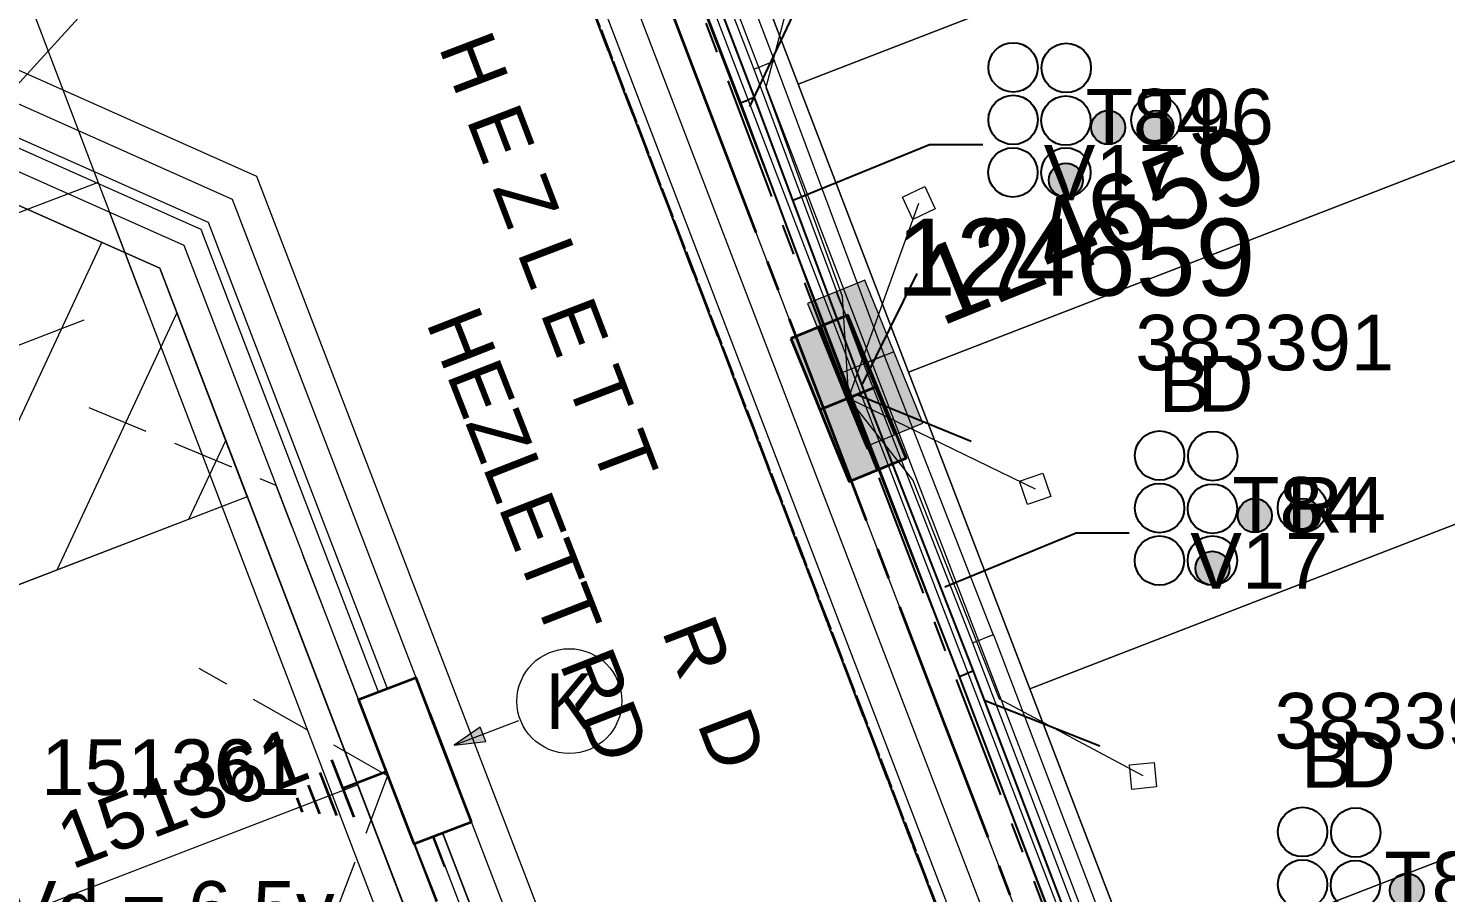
# Model space of a CAD drawing. Header units: metres. Extents: x 0 to 310918, y 0 to 6270107.
# Drawn here: x 310598.87 to 310644.82, y 6269803.5 to 6269831.51 of the extents above; entities that cross this region are included whole.
import ezdxf
from ezdxf.enums import TextEntityAlignment as Align

# ---------------------------------------------------------------- set-up
doc = ezdxf.new("R2010")
doc.units = ezdxf.units.M
for name, pattern in [('Cable Exist OH', [1, 1, 0]), ('Cable Exist UG', [7, 4, -1, 1, -1]), ('Dash', [5, 3, -2]), ('DASHED', [19.05, 12.7, -6.35]), ('IE Trench LV', [6, 4, -2]), ('PHANTOMX2', [6.6, 3, -0.75, 0.2, -0.75, 0.2, -0.75, 0.2, -0.75])]:
    doc.linetypes.add(name, pattern=pattern)
doc.layers.get('0').update_dxf_attribs({"color": 6})
for name, color, linetype, lineweight in [('_User Miscellaneous1', 30, 'Continuous', 13), ('_User Miscellaneous3', 51, 'Continuous', 13), ('_User_HV_Exist', 1, 'Continuous', 35), ('_User_LV_Exist', 5, 'Continuous', 35), ('Cadastre Developer_SP_NEW', 92, 'Continuous', 15), ('Cadastre Easements_SP_EXT', 58, 'DASHED', 15), ('Cadastre Land Parcels_SP_EXT', 118, 'Continuous', 15), ('Cadastre Roads_SP_EXT', 218, 'Continuous', 15), ('Mains_HV_EXT', 13, 'Continuous', 25), ('Mains_LV_EXT', 163, 'Continuous', 25), ('Mains_SL_EXT', 131, 'Continuous', 25), ('Services_SP_EXT', 42, 'PHANTOMX2', 20)]:
    doc.layers.add(name, color=color, linetype=linetype, lineweight=lineweight)
doc.layers.add('_User Miscellaneous10', color=252, linetype='Continuous', lineweight=13, plot=False, transparency=0.7)
doc.layers.add('_User Miscellaneous12', color=252, linetype='Continuous', lineweight=13, plot=False, transparency=0.75)
for name, color, linetype in [('Duct_SP_EXT', 30, 'Continuous'), ('Mains_LV_New_T84', 2, 'Cable x'), ('Services_SP_NEW_UG', 2, 'IE Trench LV'), ('SupportsUG_SP_LV_EXT', 7, 'Continuous'), ('SupportsUG_SP_LV_NEW', 2, 'Continuous'), ('Trench_SP_EXT', 7, 'Continuous'), ('Trench_SP_NEW', 2, 'Continuous')]:
    doc.layers.add(name, color=color, linetype=linetype)
doc.styles.add('ARIAL', font='arial.ttf', dxfattribs={"height": 2})
doc.styles.add('iecARIAL', font='arial.ttf', dxfattribs={"height": 2})
doc.styles.add('ieISOCP', font='arial.ttf', dxfattribs={"height": 1.5})
doc.styles.get("Standard").update_dxf_attribs({"font": 'arial.ttf'})
doc.linetypes.add('Cable x', pattern='A,4.5,-0.01,["X",Standard,S=1.25,R=0,X=0,Y=-0.65],-1.2', length=5.71)

# ---------------------------------------------------------------- blocks, each defined once
blk = doc.blocks.new('PILLAR_EXT')
blk.add_hatch(color=256).paths.add_polyline_path([(-2.5, 1), (-2.5, -1), (2.5, -1), (2.5, 1)])
for p, q in [((0, 1), (0, -1)), ((-2.5, 0), (2.5, 0))]:
    blk.add_line(p, q)
at = {"ltscale": 10}
blk.add_line((2.5, 0), (-2.5, 0), dxfattribs=at)
blk.add_lwpolyline([(-2.5, -1), (-1.25, -1), (1.25, -1), (2.5, -1), (2.5, 1), (-2.5, 1)], close=True)
at = {"width": 0.9, "flags": 8}
blk.add_attdef('ASSET_NUM', text='', height=2, rotation=90, dxfattribs=at).set_placement((-2, 4), align=Align.MIDDLE_LEFT)
for tag, p, flags in [('OWNED_BY', (0, -0.2), 9), ('STATE', (0, -0.4), 9), ('SUPPORT_TYPE', (0, -0.6), 9), ('USAGE', (0, -0.8), 9), ('LEGEND', (0, -1), 9), ('LOCATION', (0, -1.2), 9), ('NOTES', (0, -1.4), 9), ('STREETNAME', (0, -1.8), 9), ('SUBURB', (0, -2), 1), ('PARENT', (0, -1.6), 9)]:
    blk.add_attdef(tag, p, '', height=0.2, dxfattribs=dict(flags=flags))
blk = doc.blocks.new('DUCT_EXT')
blk.add_circle((0, 0.8), 0.8)
at = {"flags": 1}
blk.add_attdef('Z', (0, 0), '', height=0.2, dxfattribs=at)
at = {"flags": 9}
for tag, p in [('DUCT_CODE', (0, 0)), ('XSECT_TYPE', (0, -0.2)), ('FB_REFERENCE', (0, -0.4)), ('STATE', (0, -0.6)), ('NOTES', (0, -0.8))]:
    blk.add_attdef(tag, text='', height=0.2, dxfattribs=at).set_placement(p, align=Align.MIDDLE_LEFT)
blk = doc.blocks.new('CCP_EXT')
at = {"flags": 9}
for tag, p in [('OWNED_BY', (0, -1)), ('USAGE', (0, -1.2)), ('LEGEND', (0, -1.4)), ('STATE', (0, -1.8)), ('LIFE_SUPPORT', (0, -1.6)), ('NOTES', (0, -2))]:
    blk.add_attdef(tag, text='', height=0.2, dxfattribs=at).set_placement(p, align=Align.MIDDLE_LEFT)
at = {"transparency": 33554651}
blk.add_wipeout([(0, 0.566), (0.566, 0), (0, -0.566), (-0.566, 0)], dxfattribs=at)
blk.add_lwpolyline([(-0.566, 0), (0, 0.566), (0.566, 0), (0, -0.566), (-0.566, 0)])
at = {"flags": 1}
blk.add_attdef('Z', (0, 0), '', height=0.2, dxfattribs=at)
at = {"flags": 9}
for tag, p in [('CCP_TYPE', (0, 0)), ('CONSTRUCTED_VOLTAGE', (0, -0.2)), ('NO_PHASES', (0, -0.4)), ('OPERATING_VOLTAGE', (0, -0.6)), ('ORIENTATION', (0, -0.8))]:
    blk.add_attdef(tag, text='', height=0.2, dxfattribs=at).set_placement(p, align=Align.MIDDLE_LEFT)
blk = doc.blocks.new('CABLE_LARGE_EXT')
h = blk.add_hatch(color=256)
edge = h.paths.add_edge_path()
edge.add_arc((0, 0.55), 0.55, 0, 360)
blk.add_circle((0, 0.55), 0.55)
at = {"flags": 1}
blk.add_attdef('Z', (0, 0), '', height=0.2, dxfattribs=at)
at = {"flags": 9}
for tag, p in [('COND_CODE', (0, 0)), ('STATE', (0, -0.4)), ('FB_REFERENCE', (0, -0.2)), ('XSECT_SIZE', (0, -0.6)), ('NOTES', (0, -0.8))]:
    blk.add_attdef(tag, text='', height=0.2, dxfattribs=at).set_placement(p, align=Align.MIDDLE_LEFT)
blk = doc.blocks.new('*U401')
at = {"layer": '_User_LV_Exist'}
for p, q in [((-2.531, -1.776), (-3.069, -0.376)), ((-3.088, -1.722), (-3.446, -0.789)), ((-3.644, -1.668), (-3.823, -1.202))]:
    blk.add_line(p, q, dxfattribs=at)
at = {"width": 0.9}
blk.add_attdef('ASSET_NUM', text='', height=2, dxfattribs=at).set_placement((4, 2), align=Align.MIDDLE_LEFT)
for tag, p, flags in [('SUBURB', (-2, 0), 1), ('STREETNAME', (-1.8, 0), 9), ('PARENT', (-1.6, 0), 9), ('NOTES', (-1.4, 0), 9), ('LOCATION', (-1.2, 0), 9), ('LEGEND', (-1, 0), 9), ('USAGE', (-0.8, 0), 9), ('SUPPORT_TYPE', (-0.6, 0), 9), ('STATE', (-0.4, 0), 9), ('OWNED_BY', (-0.2, 0), 9)]:
    blk.add_attdef(tag, p, '', height=0.2, rotation=270, dxfattribs=dict(flags=flags))
at = {"transparency": 33554651}
blk.add_wipeout([(-0.037, -2.692), (-1.83, 1.975), (0.037, 2.692), (1.83, -1.975)], dxfattribs=at)
blk.add_lwpolyline([(1.83, -1.975), (0.485, 1.526), (1.382, -0.808), (0.037, 2.692), (-1.83, 1.975), (-0.037, -2.692)], close=True)
at = {"layer": '_User_LV_Exist'}
for p, q in [((-1.975, -1.83), (-2.692, 0.037)), ((-0.933, -0.359), (-2.334, -0.897))]:
    blk.add_line(p, q, dxfattribs=at)
blk = doc.blocks.new('*U408')
h = blk.add_hatch(color=256)
h.dxf.hatch_style = 1
h.paths.add_polyline_path([(-2.712, -1.306), (-2.891, -0.839), (-3.735, -1.431)])
blk.add_line((-3.735, -1.431), (-1.634, -0.626))
at = {"flags": 128}
blk.add_lwpolyline([(-2.712, -1.306), (-2.891, -0.839), (-3.735, -1.431), (-2.712, -1.306)], dxfattribs=at)
blk.add_circle((0, 0), 1.7)
at = {"width": 0.9}
blk.add_attdef('CODE', text='', height=1.8, dxfattribs=at).set_placement((0, 0), align=Align.MIDDLE_CENTER)
at = {"flags": 1}
blk.add_attdef('Z', (0, 0), '', height=0.2, dxfattribs=at)

msp = doc.modelspace()

# ---------------------------------------------------------------- linework, layer by layer
at = {"layer": '_User Miscellaneous1'}
for p, q in [((310614.102, 6269851.779), (310622.393, 6269830.184)), ((310614.774, 6269852.037), (310623.065, 6269830.442)), ((310622.392, 6269830.188), (310622.729, 6269830.313)), ((310622.392, 6269830.188), (310625.949, 6269820.65)), ((310622.393, 6269830.184), (310622.729, 6269830.313)), ((310623.065, 6269830.442), (310622.729, 6269830.313)), ((310623.067, 6269830.439), (310622.729, 6269830.313)), ((310623.067, 6269830.439), (310626.623, 6269820.902)), ((310626.621, 6269820.907), (310626.286, 6269820.776)), ((310626.623, 6269820.902), (310626.286, 6269820.776)), ((310626.621, 6269820.907), (310630.156, 6269811.852)), ((310625.949, 6269820.65), (310626.286, 6269820.776)), ((310625.95, 6269820.645), (310626.286, 6269820.776)), ((310625.95, 6269820.645), (310629.485, 6269811.59)), ((310629.484, 6269811.593), (310629.821, 6269811.721)), ((310629.485, 6269811.59), (310629.821, 6269811.721)), ((310630.156, 6269811.852), (310629.821, 6269811.721)), ((310630.157, 6269811.849), (310629.821, 6269811.721))]:
    msp.add_line(p, q, dxfattribs=at)
at = {"layer": '_User Miscellaneous10', "lineweight": 15, "ltscale": 2.5, "flags": 128}
for points in [[(310588.548, 6269766.789), (310570.441, 6269814.029), (310573.516, 6269820.931), (310598.076, 6269830.366), (310606.272, 6269826.719), (310624.055, 6269780.426)], [(310589.481, 6269767.147), (310571.523, 6269814), (310574.261, 6269820.146), (310598.048, 6269829.284), (310605.487, 6269825.974), (310623.122, 6269780.067)], [(310590.415, 6269767.505), (310572.605, 6269813.972), (310575.006, 6269819.361), (310598.02, 6269828.202), (310604.702, 6269825.229), (310622.188, 6269779.708)], [(310591.349, 6269767.863), (310573.687, 6269813.943), (310575.751, 6269818.576), (310597.992, 6269827.12), (310603.917, 6269824.484), (310621.255, 6269779.35)]]:
    msp.add_lwpolyline(points, dxfattribs=at)
at = {"layer": '_User Miscellaneous12'}
for points in [[(310597.259, 6269828.31), (310612.309, 6269844.811)], [(310624.313, 6269835.426), (310622.777, 6269829.59), (310622.777, 6269829.59), (310625.259, 6269822.833), (310625.461, 6269819.519)]]:
    msp.add_lwpolyline(points, dxfattribs=at)
at = {"layer": 'Cadastre Developer_SP_NEW'}
for p, q in [((310603.132, 6269823.738), (310597.963, 6269826.038)), ((310603.132, 6269823.738), (310597.963, 6269826.038)), ((310620.287, 6269778.978), (310603.132, 6269823.738)), ((310605.972, 6269816.329), (310603.132, 6269823.738)), ((310605.972, 6269816.329), (310577.967, 6269805.571)), ((310605.972, 6269816.329), (310577.967, 6269805.571)), ((310609.551, 6269806.991), (310581.546, 6269796.233))]:
    msp.add_line(p, q, dxfattribs=at)
at = {"layer": 'Cadastre Developer_SP_NEW', "linetype": 'Continuous'}
msp.add_lwpolyline([(310650.53, 6269840.023), (310646.593, 6269850.289), (310619.895, 6269839.963), (310623.831, 6269829.697), (310650.53, 6269840.023)], close=True, dxfattribs=at)
at = {"layer": 'Cadastre Easements_SP_EXT', "linetype": 'Dash'}
msp.add_lwpolyline([(310364.385, 6269731.653), (310602.563, 6269822.778), (310601.134, 6269826.514), (310362.713, 6269735.254), (310241.668, 6269688.923), (309988.463, 6269592.006), (309991.935, 6269589.144), (310364.385, 6269731.653)], close=True, dxfattribs=at)
at = {"layer": 'Cadastre Land Parcels_SP_EXT', "linetype": 'Continuous'}
for points in [[(310650.53, 6269840.023), (310646.593, 6269850.289), (310619.895, 6269839.963), (310623.831, 6269829.697), (310650.53, 6269840.023)], [(310654.106, 6269830.698), (310650.53, 6269840.023), (310623.831, 6269829.697), (310627.407, 6269820.37), (310654.106, 6269830.698)], [(310658.042, 6269820.433), (310654.106, 6269830.698), (310627.407, 6269820.37), (310631.344, 6269810.106), (310658.042, 6269820.433)], [(310661.621, 6269811.101), (310658.042, 6269820.433), (310631.344, 6269810.106), (310634.922, 6269800.773), (310661.621, 6269811.101)], [(310665.196, 6269801.778), (310661.621, 6269811.101), (310634.922, 6269800.773), (310638.493, 6269791.46), (310665.196, 6269801.778)]]:
    msp.add_lwpolyline(points, close=True, dxfattribs=at)
at = {"layer": 'Duct_SP_EXT'}
for p, q in [((310613.669, 6269850.689), (310621.96, 6269829.095)), ((310614.117, 6269850.861), (310622.409, 6269829.267)), ((310621.96, 6269829.097), (310622.184, 6269829.181)), ((310621.96, 6269829.095), (310622.184, 6269829.181)), ((310621.96, 6269829.097), (310625.516, 6269819.56)), ((310622.409, 6269829.267), (310622.184, 6269829.181)), ((310622.409, 6269829.265), (310622.184, 6269829.181)), ((310622.409, 6269829.265), (310625.966, 6269819.727)), ((310625.516, 6269819.56), (310625.741, 6269819.644)), ((310625.518, 6269819.556), (310625.741, 6269819.644)), ((310625.518, 6269819.556), (310629.052, 6269810.501)), ((310625.965, 6269819.731), (310625.741, 6269819.644)), ((310625.966, 6269819.727), (310625.741, 6269819.644)), ((310625.965, 6269819.731), (310629.5, 6269810.676)), ((310629.052, 6269810.503), (310629.276, 6269810.588)), ((310629.052, 6269810.501), (310629.276, 6269810.588)), ((310629.5, 6269810.676), (310629.276, 6269810.588)), ((310629.5, 6269810.674), (310629.276, 6269810.588))]:
    msp.add_line(p, q, dxfattribs=at)
for points in [[(310629.815, 6269827.731), (310628.092, 6269827.731), (310623.635, 6269825.924)], [(310634.565, 6269815.153), (310632.842, 6269815.153), (310628.589, 6269813.397)]]:
    msp.add_lwpolyline(points, dxfattribs=at)
at = {"layer": 'Mains_LV_EXT', "linetype": 'Cable Exist UG'}
msp.add_lwpolyline([(310625.461, 6269819.519), (310610.865, 6269857.958)], dxfattribs=at)
at = {"layer": 'Trench_SP_EXT', "linetype": 'Cable Exist UG'}
for points in [[(310622.262, 6269828.979), (310624.154, 6269832.964)], [(310627.677, 6269823.563), (310625.741, 6269819.644), (310629.839, 6269817.966)], [(310629.888, 6269809.726), (310633.906, 6269808.137)]]:
    msp.add_lwpolyline(points, dxfattribs=at)

# ---------------------------------------------------------------- block references
at = {"layer": 'Duct_SP_EXT', "rotation": 359.9726450913412}
for p in [(310630.798, 6269829.443), (310632.521, 6269829.426), (310630.797, 6269827.741), (310632.509, 6269827.719), (310630.791, 6269826.039), (310632.508, 6269826.038), (310635.548, 6269816.864), (310637.271, 6269816.847), (310635.547, 6269815.163), (310637.259, 6269815.141), (310635.541, 6269813.461), (310637.258, 6269813.46), (310640.18, 6269804.665), (310641.903, 6269804.648), (310640.18, 6269802.963), (310641.892, 6269802.941)]:
    msp.add_blockref('DUCT_EXT', p, dxfattribs=at)
at = {"layer": 'Duct_SP_EXT'}
for name, p in [('DUCT_EXT', (310635.426, 6269827.746)), ('CABLE_LARGE_EXT', (310633.881, 6269827.746)), ('CABLE_LARGE_EXT', (310635.443, 6269827.746)), ('CABLE_LARGE_EXT', (310632.508, 6269826.038)), ('DUCT_EXT', (310640.176, 6269815.168)), ('CABLE_LARGE_EXT', (310638.631, 6269815.168)), ('CABLE_LARGE_EXT', (310640.193, 6269815.168)), ('CABLE_LARGE_EXT', (310637.258, 6269813.46)), ('CABLE_LARGE_EXT', (310643.559, 6269803.022))]:
    msp.add_blockref(name, p, dxfattribs=at)
at = {"layer": 'SupportsUG_SP_LV_EXT'}
ref = msp.add_blockref('PILLAR_EXT', (310625.461, 6269819.519), dxfattribs=dict(at, rotation=292.1689987378899))
ref.add_attrib('ASSET_NUM', '124659', dxfattribs={"layer": '0', "height": 2.5, "style": 'iecARIAL'}).set_placement((310627.001, 6269825.343), align=Align.TOP_LEFT)

# ---------------------------------------------------------------- texts
at = {"layer": '_User Miscellaneous1', "style": 'ARIAL'}
msp.add_text('H E Z L E T T       R  D', height=1.8, rotation=290.9164, dxfattribs=at).set_placement((310612.16, 6269830.914))
at = {"layer": '_User_LV_Exist', "linetype": 'IE Trench LV', "insert": (310598.112, 6269803.871), "char_height": 1.8, "attachment_point": 1, "style": 'ieISOCP'}
msp.add_mtext_dynamic_manual_height_columns('{\\C6;Vd = 6.5v}', width=11.58237, gutter_width=7.5, heights=[0], dxfattribs=at)
at = {"layer": 'Duct_SP_EXT'}
for s, p in [('T84', (310633.149, 6269827.746)), ('T96', (310634.917, 6269827.746)), ('V17', (310631.789, 6269825.93)), ('383391', (310634.757, 6269820.425)), ('B', (310635.519, 6269819.075)), ('D', (310636.777, 6269819.091)), ('T84', (310637.899, 6269815.168)), ('R4', (310639.667, 6269815.168)), ('V17', (310636.54, 6269813.352)), ('383391', (310639.271, 6269808.171)), ('B', (310640.131, 6269806.896)), ('D', (310641.388, 6269806.912)), ('T84', (310642.827, 6269803.022))]:
    msp.add_text(s, height=1.8, dxfattribs=at).set_placement(p)

# ---------------------------------------------------------------- next in the draw order: block references
at = {"layer": 'Services_SP_EXT'}
for p, rotation in [((310627.741, 6269825.848), 250.1689988178759), ((310631.515, 6269816.587), 154.1689986069727), ((310635.01, 6269807.282), 140.686615351959)]:
    msp.add_blockref('CCP_EXT', p, dxfattribs=dict(at, rotation=rotation))

# ---------------------------------------------------------------- next in the draw order: linework, layer by layer
at = {"layer": '_User Miscellaneous1'}
for p, q in [((310630.157, 6269811.849), (310637.733, 6269791.989)), ((310629.484, 6269811.593), (310637.06, 6269791.732))]:
    msp.add_line(p, q, dxfattribs=at)
at = {"layer": '_User Miscellaneous10', "color": 4, "lineweight": 15, "ltscale": 2.5, "flags": 128}
msp.add_lwpolyline([(310607.496, 6269723.785), (310572.93, 6269813.963), (310575.229, 6269819.126), (310598.011, 6269827.877), (310604.467, 6269825.005), (310629.215, 6269760.468)], dxfattribs=at)
at = {"layer": '_User Miscellaneous10', "lineweight": 15, "ltscale": 2.5, "flags": 128}
msp.add_lwpolyline([(310599.666, 6269748.962), (310574.769, 6269813.914), (310576.496, 6269817.791), (310597.963, 6269826.038), (310603.132, 6269823.738), (310627.628, 6269759.859)], dxfattribs=at)
at = {"layer": '_User Miscellaneous12'}
for points in [[(310625.461, 6269819.519), (310627.741, 6269825.847)], [(310625.461, 6269819.519), (310631.515, 6269816.587)], [(310635.01, 6269807.282), (310630.355, 6269809.773), (310630.355, 6269809.773), (310627.543, 6269816.876), (310625.461, 6269819.519)]]:
    msp.add_lwpolyline(points, dxfattribs=at)
at = {"layer": 'Cadastre Developer_SP_NEW', "linetype": 'Continuous'}
for points in [[(310654.106, 6269830.698), (310650.53, 6269840.023), (310623.831, 6269829.697), (310627.407, 6269820.37), (310654.106, 6269830.698)], [(310658.042, 6269820.433), (310654.106, 6269830.698), (310627.407, 6269820.37), (310631.344, 6269810.106), (310658.042, 6269820.433)], [(310661.621, 6269811.101), (310658.042, 6269820.433), (310631.344, 6269810.106), (310634.922, 6269800.773), (310661.621, 6269811.101)], [(310665.196, 6269801.778), (310661.621, 6269811.101), (310634.922, 6269800.773), (310638.493, 6269791.46), (310665.196, 6269801.778)]]:
    msp.add_lwpolyline(points, close=True, dxfattribs=at)
at = {"layer": 'Cadastre Roads_SP_EXT', "linetype": 'Continuous'}
msp.add_lwpolyline([(310634.922, 6269800.773), (310631.344, 6269810.106), (310627.407, 6269820.37), (310623.831, 6269829.697), (310619.895, 6269839.963), (310618.605, 6269839.485), (310598.97, 6269832.213), (310601.134, 6269826.513), (310602.563, 6269822.778), (310619.747, 6269777.847)], dxfattribs=at)
at = {"layer": 'Duct_SP_EXT'}
for p, q in [((310629.052, 6269810.503), (310636.627, 6269790.642)), ((310629.5, 6269810.674), (310637.076, 6269790.813))]:
    msp.add_line(p, q, dxfattribs=at)
at = {"layer": 'Mains_HV_EXT', "color": 1, "linetype": 'Cable Exist UG'}
msp.add_lwpolyline([(310537.367, 6269814.933), (310573.262, 6269828.66), (310573.262, 6269828.66), (310595.298, 6269837.087), (310597.725, 6269842.524), (310597.725, 6269842.524), (310613.407, 6269848.372), (310613.515, 6269848.222), (310613.515, 6269848.222), (310617.094, 6269838.889), (310621.03, 6269828.623), (310624.606, 6269819.296), (310628.543, 6269809.032), (310632.121, 6269799.698), (310635.271, 6269791.484), (310635.002, 6269790.927)], dxfattribs=at)
at = {"layer": 'Mains_HV_EXT', "linetype": 'Cable Exist OH'}
msp.add_lwpolyline([(310633.825, 6269788.666), (310612.309, 6269844.811)], dxfattribs=at)
at = {"layer": 'Mains_LV_EXT', "linetype": 'Cable Exist OH'}
msp.add_lwpolyline([(310612.309, 6269844.811), (310633.868, 6269788.576)], dxfattribs=at)
at = {"layer": 'Mains_LV_EXT', "linetype": 'Cable Exist UG'}
msp.add_lwpolyline([(310640.45, 6269780.539), (310625.461, 6269819.519)], dxfattribs=at)
at = {"layer": 'Mains_SL_EXT', "linetype": 'Cable Exist OH'}
msp.add_lwpolyline([(310612.309, 6269844.811), (310633.868, 6269788.576), (310651.905, 6269741.732), (310669.847, 6269694.77)], dxfattribs=at)

# ---------------------------------------------------------------- next in the draw order: block references
at = {"layer": '_User Miscellaneous1'}
ref = msp.add_blockref('PILLAR_EXT', (310626.005, 6269820.652), dxfattribs=dict(at, rotation=292.1689987378899))
ref.add_attrib('ASSET_NUM', '124659', dxfattribs={"layer": '0', "height": 2.5, "rotation": 22.0573, "style": 'iecARIAL'}).set_placement((310627.505, 6269824.152), align=Align.TOP_LEFT)
at = {"layer": '_User_LV_Exist'}
ref = msp.add_blockref('PILLAR_EXT', (310625.461, 6269819.519), dxfattribs=dict(at, rotation=292.1689987378899))
ref.add_attrib('ASSET_NUM', '124659', dxfattribs={"layer": '0', "height": 2.5, "style": 'iecARIAL'}).set_placement((310627.001, 6269825.343), align=Align.TOP_LEFT)

# ---------------------------------------------------------------- next in the draw order: block references
at = {"layer": 'SupportsUG_SP_LV_NEW'}
ref = msp.add_blockref('*U401', (310611.408, 6269807.771), dxfattribs=at)
ref.add_attrib('ASSET_NUM', '151361', dxfattribs={"layer": '0', "height": 1.8, "rotation": 21.0139}).set_placement((310599.952, 6269805.076), align=Align.MIDDLE_LEFT)

# ---------------------------------------------------------------- next in the draw order: hatches: boundary and pattern name
at = {"layer": 'Cadastre Developer_SP_NEW', "transparency": 33554534}
h = msp.add_hatch(dxfattribs=at)
h.set_pattern_fill('ANSI31', color=256, angle=200)
h.paths.add_polyline_path([(310577.977, 6269805.545), (310574.769, 6269813.914), (310576.496, 6269817.791), (310597.963, 6269826.038), (310603.132, 6269823.738), (310605.972, 6269816.329)])

# ---------------------------------------------------------------- next in the draw order: linework, layer by layer
at = {"layer": '_User Miscellaneous1', "linetype": 'Cable Exist OH'}
msp.add_lwpolyline([(310612.309, 6269844.811), (310633.868, 6269788.576), (310651.905, 6269741.732), (310669.847, 6269694.77)], dxfattribs=at)
at = {"layer": '_User Miscellaneous10', "linetype": 'Continuous', "flags": 128}
for points in [[(310535.161, 6269820.417), (310555.677, 6269828.267), (310557.992, 6269833.436), (310555.369, 6269840.374), (310554.576, 6269842.471), (310561.17, 6269846.205), (310564.986, 6269836.112), (310570.13, 6269833.797), (310590.652, 6269841.648), (310593.315, 6269847.005), (310589.514, 6269856.945), (310610.323, 6269864.925), (310611.434, 6269862.029), (310634.305, 6269802.38), (310651.55, 6269757.404), (310655.485, 6269747.139), (310636.483, 6269736.711), (310620.295, 6269778.981)], [(310535.129, 6269819.334), (310556.42, 6269827.481), (310559.073, 6269833.404), (310556.304, 6269840.727), (310555.814, 6269842.023), (310560.648, 6269844.76), (310564.198, 6269835.37), (310570.099, 6269832.714), (310591.373, 6269840.854), (310594.405, 6269846.953), (310590.805, 6269856.369), (310609.748, 6269863.634), (310610.5, 6269861.671), (310633.372, 6269802.022), (310650.617, 6269757.045), (310654.239, 6269747.596), (310637.006, 6269738.139), (310621.229, 6269779.339)], [(310535.098, 6269818.252), (310557.164, 6269826.695), (310560.154, 6269833.372), (310557.24, 6269841.081), (310557.053, 6269841.575), (310560.125, 6269843.315), (310563.409, 6269834.628), (310570.068, 6269831.632), (310592.095, 6269840.059), (310595.496, 6269846.9), (310592.096, 6269855.793), (310609.172, 6269862.342), (310609.567, 6269861.313), (310632.438, 6269801.664), (310649.683, 6269756.687), (310652.993, 6269748.052), (310637.53, 6269739.567), (310622.162, 6269779.696)], [(310535.067, 6269817.169), (310557.908, 6269825.908), (310561.236, 6269833.34), (310558.291, 6269841.127), (310559.602, 6269841.87), (310562.62, 6269833.887), (310570.037, 6269830.549), (310592.817, 6269839.264), (310596.587, 6269846.848), (310593.387, 6269855.217), (310608.596, 6269861.05), (310608.633, 6269860.955), (310631.504, 6269801.306), (310648.749, 6269756.329), (310651.747, 6269748.509), (310638.054, 6269740.995), (310623.096, 6269780.054)], [(310535.036, 6269816.087), (310558.651, 6269825.122), (310562.175, 6269832.991), (310570.006, 6269829.467), (310593.539, 6269838.47), (310597.677, 6269846.796), (310594.678, 6269854.641), (310608.021, 6269859.758), (310630.571, 6269800.948), (310647.816, 6269755.971), (310650.501, 6269748.966), (310638.578, 6269742.423), (310624.03, 6269780.412)], [(310535.005, 6269815.004), (310559.395, 6269824.336), (310562.678, 6269831.668), (310569.975, 6269828.384), (310594.261, 6269837.675), (310598.768, 6269846.743), (310595.968, 6269854.065), (310607.445, 6269858.466), (310629.637, 6269800.59), (310646.882, 6269755.613), (310649.255, 6269749.423), (310639.102, 6269743.852), (310624.964, 6269780.769)]]:
    msp.add_lwpolyline(points, dxfattribs=at)
at = {"layer": '_User Miscellaneous10', "color": 4, "linetype": 'Continuous', "flags": 128}
msp.add_lwpolyline([(310535.108, 6269818.576), (310556.941, 6269826.93), (310559.83, 6269833.382), (310556.959, 6269840.975), (310556.681, 6269841.71), (310560.282, 6269843.749), (310563.646, 6269834.851), (310570.078, 6269831.957), (310591.879, 6269840.297), (310595.169, 6269846.916), (310591.709, 6269855.966), (310609.345, 6269862.729), (310609.847, 6269861.42), (310632.718, 6269801.772), (310649.963, 6269756.795), (310653.367, 6269747.915), (310637.373, 6269739.139), (310621.882, 6269779.589)], dxfattribs=at)
at = {"layer": '_User Miscellaneous10', "flags": 128}
msp.add_lwpolyline([(310577.977, 6269805.545), (310574.769, 6269813.914), (310576.496, 6269817.791), (310597.963, 6269826.038), (310603.132, 6269823.738), (310605.972, 6269816.329), (310577.977, 6269805.545)], dxfattribs=at)
at = {"layer": '_User_HV_Exist', "color": 1, "linetype": 'Cable Exist UG'}
msp.add_lwpolyline([(310537.367, 6269814.933), (310573.262, 6269828.66), (310573.262, 6269828.66), (310595.298, 6269837.087), (310597.725, 6269842.524), (310597.725, 6269842.524), (310613.407, 6269848.372), (310613.515, 6269848.222), (310613.515, 6269848.222), (310617.094, 6269838.889), (310621.03, 6269828.623), (310624.606, 6269819.296), (310628.543, 6269809.032), (310632.121, 6269799.698), (310635.271, 6269791.484), (310635.002, 6269790.927)], dxfattribs=at)
at = {"layer": '_User_LV_Exist', "linetype": 'Cable Exist OH'}
msp.add_lwpolyline([(310612.309, 6269844.811), (310633.868, 6269788.576), (310651.905, 6269741.732), (310669.847, 6269694.77)], dxfattribs=at)
at = {"layer": 'Mains_LV_New_T84', "lineweight": 15, "transparency": 33554687, "flags": 128}
msp.add_lwpolyline([(310621.606, 6269781.236), (310612.304, 6269805.437)], dxfattribs=at)
at = {"layer": 'Services_SP_NEW_UG', "lineweight": 15, "ltscale": 0.5, "flags": 128}
for points in [[(310609.579, 6269809.747), (310606.911, 6269816.69), (310600.447, 6269819.377)], [(310610.522, 6269807.289), (310604.415, 6269810.76)], [(310610.522, 6269807.289), (310608.097, 6269800.914)]]:
    msp.add_lwpolyline(points, dxfattribs=at)
at = {"layer": 'Trench_SP_NEW', "linetype": 'IE Trench LV', "flags": 128}
msp.add_lwpolyline([(310620.985, 6269781.929), (310612, 6269805.307)], dxfattribs=at)

# ---------------------------------------------------------------- next in the draw order: texts
at = {"layer": '_User_LV_Exist'}
msp.add_text('HEZLETT RD', height=1.8, rotation=291.3585, dxfattribs=at).set_placement((310611.752, 6269821.986))

# ---------------------------------------------------------------- next in the draw order: block references
ref = msp.add_blockref('*U401', (310611.408, 6269807.771), dxfattribs=at)
ref.add_attrib('ASSET_NUM', '151361', dxfattribs={"layer": '0', "height": 1.8}).set_placement((310599.292, 6269807.566), align=Align.MIDDLE_LEFT)

# ---------------------------------------------------------------- next in the draw order: linework, layer by layer
at = {"layer": 'Services_SP_NEW_UG', "lineweight": 15, "ltscale": 0.5, "flags": 128}
msp.add_lwpolyline([(310611.39, 6269805.095), (310614.118, 6269798.176), (310611.173, 6269791.825)], dxfattribs=at)

# ---------------------------------------------------------------- next in the draw order: block references
at = {"layer": '_User Miscellaneous3', "color": 6}
msp.add_blockref('*U408', (310616.412, 6269809.705), dxfattribs=at).add_auto_attribs({'CODE': 'K'})

doc.saveas('drawing.dxf')
